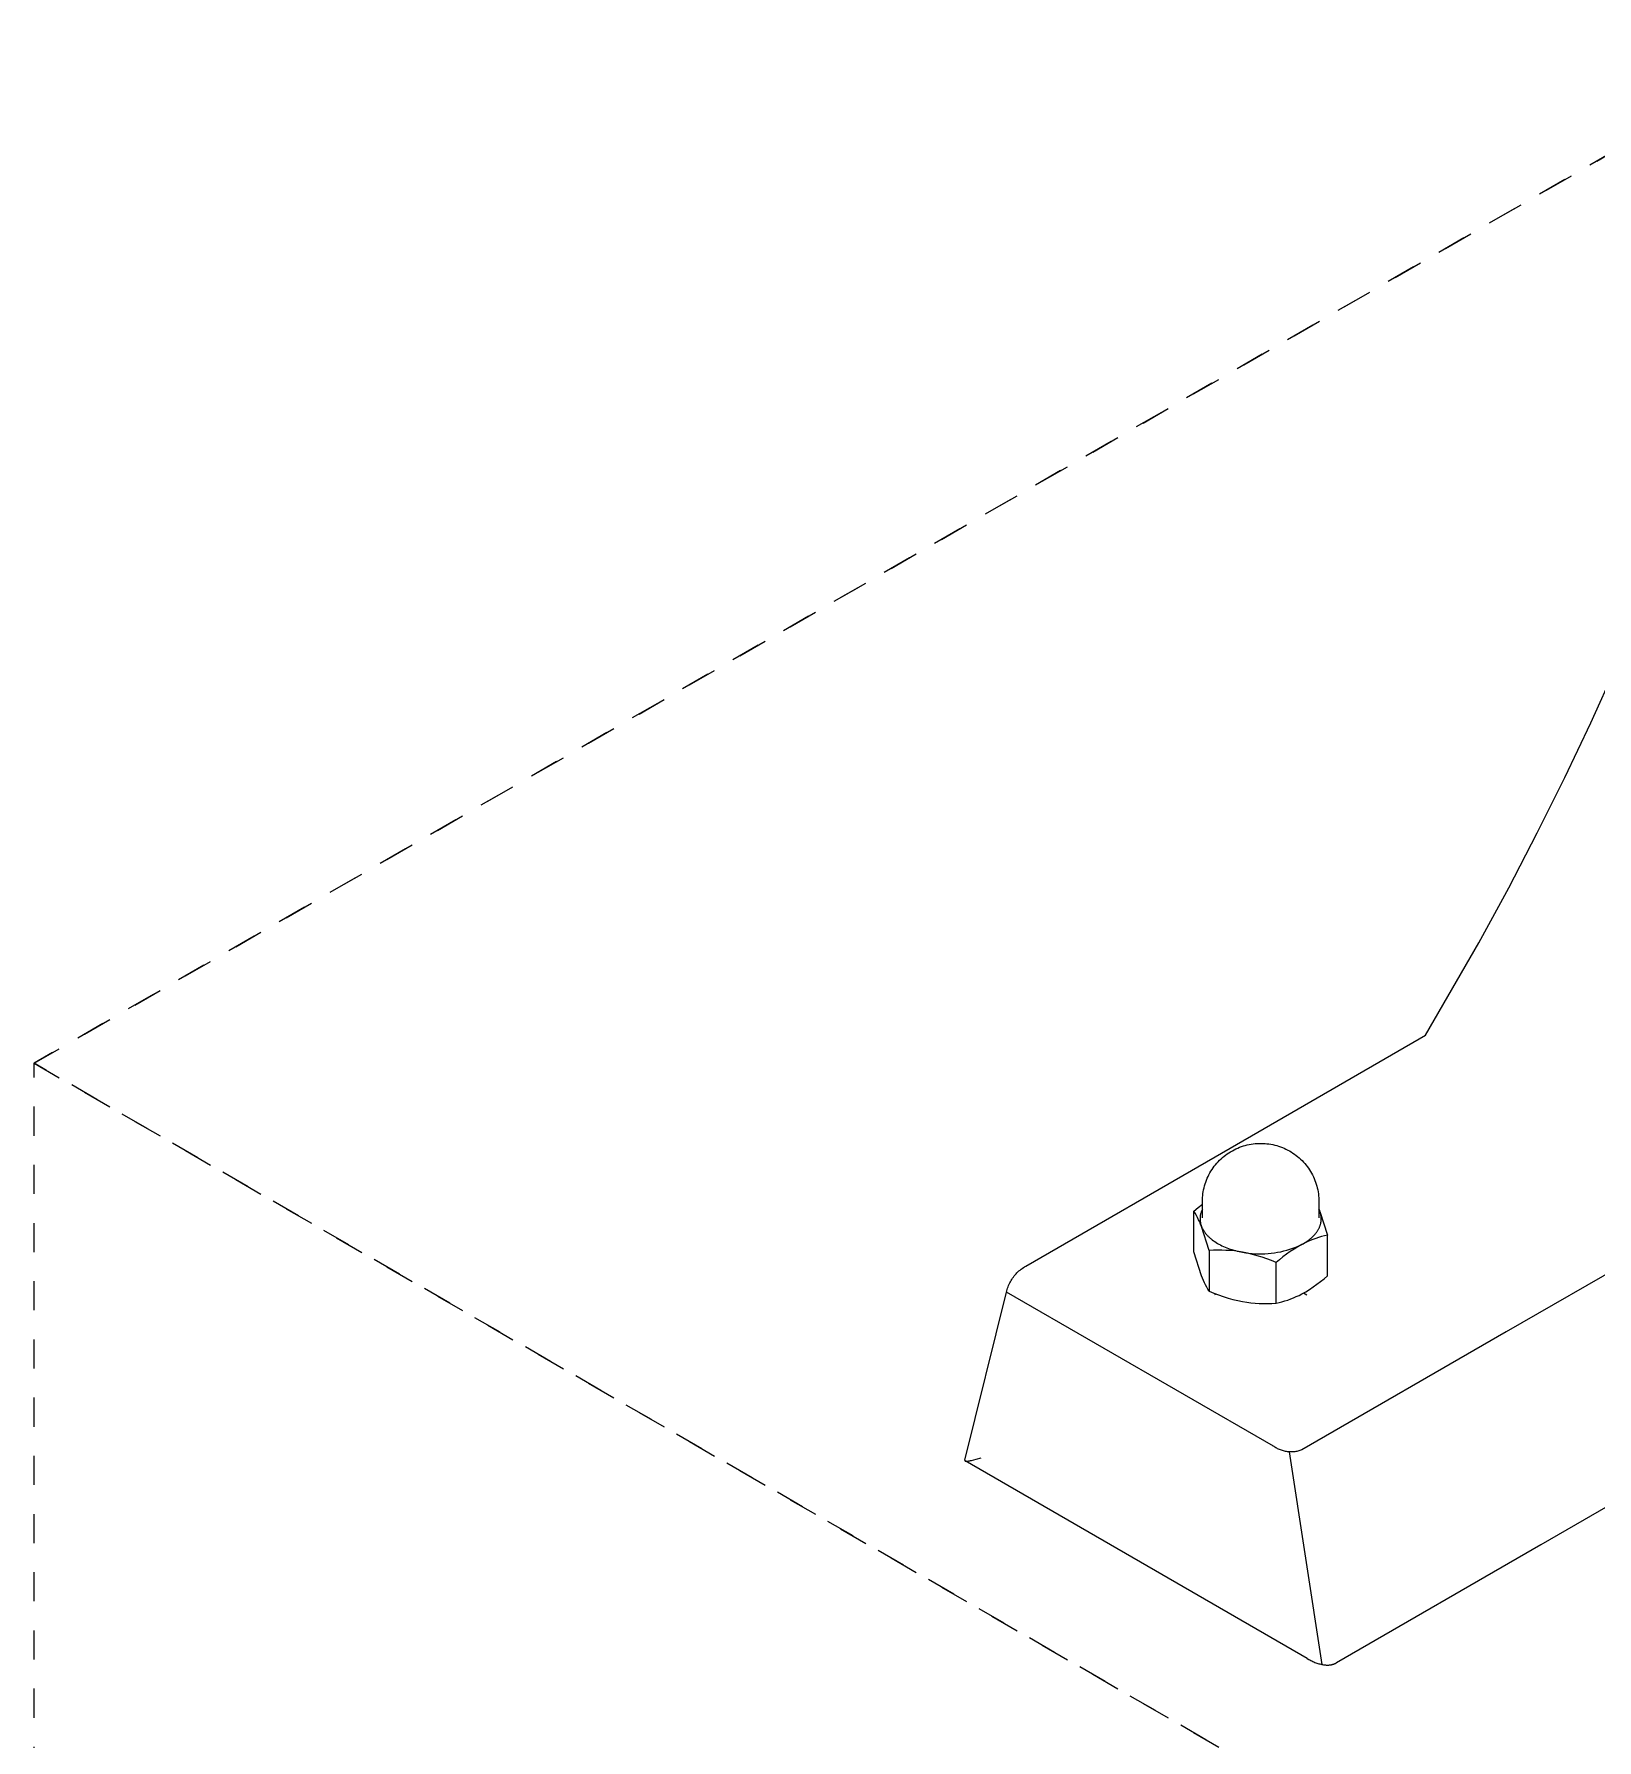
# Model space of a CAD drawing. Header units: inches. Extents: x -9 to 187, y -3 to 135.
# Drawn here: x 164.29 to 169.66, y 32.53 to 38.39 of the extents above; entities that cross this region are included whole.
import ezdxf

# ---------------------------------------------------------------- set-up
doc = ezdxf.new("R2010")
doc.units = ezdxf.units.IN
doc.linetypes.add('HIDDEN', pattern=[1.905, 1.27, -0.635])
doc.layers.add('ZANO_R', color=7, linetype='Continuous', lineweight=0)
doc.layers.add('ZANO_R_przerywana', color=250, linetype='HIDDEN', lineweight=0)

msp = doc.modelspace()

# ---------------------------------------------------------------- linework, layer by layer
at = {"layer": 'ZANO_R'}
for p, q in [((174.93563, 36.35531), (169.46696, 33.19797)), ((169.6383, 36.02289), (169.72411, 36.21267)), ((169.54904, 35.83471), (169.6383, 36.02289)), ((169.45448, 35.64438), (169.54904, 35.83471)), ((169.35645, 35.45581), (169.45448, 35.64438)), ((169.25342, 35.26619), (169.35645, 35.45581)), ((169.07069, 34.94891), (169.25342, 35.26619)), ((168.39904, 34.56114), (169.07069, 34.94891)), ((167.69663, 34.1556), (168.39904, 34.56114)), ((168.36788, 34.52414), (168.373, 34.52872)), ((168.373, 34.52872), (168.37827, 34.53313)), ((168.37827, 34.53313), (168.3837, 34.53735)), ((168.3837, 34.53735), (168.38926, 34.54138)), ((168.38926, 34.54138), (168.39496, 34.54522)), ((168.39496, 34.54522), (168.40079, 34.54886)), ((168.40079, 34.54886), (168.40674, 34.5523)), ((168.40674, 34.5523), (168.4128, 34.55554)), ((168.4128, 34.55554), (168.41898, 34.55856)), ((168.41898, 34.55856), (168.42525, 34.56137)), ((168.42525, 34.56137), (168.43161, 34.56396)), ((168.43161, 34.56396), (168.43806, 34.56634)), ((168.43806, 34.56634), (168.44459, 34.56849)), ((168.44459, 34.56849), (168.45119, 34.57041)), ((168.45119, 34.57041), (168.45785, 34.57211)), ((168.45785, 34.57211), (168.46456, 34.57358)), ((168.46456, 34.57358), (168.47132, 34.57481)), ((168.47132, 34.57481), (168.47812, 34.57582)), ((168.47812, 34.57582), (168.48489, 34.57658)), ((168.48489, 34.57658), (168.49169, 34.57712)), ((168.49169, 34.57712), (168.4985, 34.57742)), ((168.4985, 34.57742), (168.50532, 34.57749)), ((168.50532, 34.57749), (168.51214, 34.57733)), ((168.51214, 34.57733), (168.51894, 34.57694)), ((168.51894, 34.57694), (168.52573, 34.57631)), ((168.52573, 34.57631), (168.5325, 34.57545)), ((168.5325, 34.57545), (168.53923, 34.57437)), ((168.53923, 34.57437), (168.54592, 34.57306)), ((168.54592, 34.57306), (168.55256, 34.57151)), ((168.55256, 34.57151), (168.55915, 34.56975)), ((168.55915, 34.56975), (168.56567, 34.56776)), ((168.56567, 34.56776), (168.57212, 34.56555)), ((168.57212, 34.56555), (168.57849, 34.56312)), ((168.57849, 34.56312), (168.58477, 34.56048)), ((168.58477, 34.56048), (168.59097, 34.55762)), ((168.59097, 34.55762), (168.59706, 34.55455)), ((168.59706, 34.55455), (168.60304, 34.55128)), ((168.60304, 34.55128), (168.60891, 34.54781)), ((168.60891, 34.54781), (168.61465, 34.54414)), ((168.61465, 34.54414), (168.62027, 34.54028)), ((168.62027, 34.54028), (168.62575, 34.53622)), ((168.62575, 34.53622), (168.6311, 34.53198)), ((168.6311, 34.53198), (168.63629, 34.52757)), ((168.63629, 34.52757), (168.64133, 34.52298)), ((168.32331, 34.46363), (168.32638, 34.46978)), ((168.32638, 34.46978), (168.32966, 34.47582)), ((168.32966, 34.47582), (168.33315, 34.48174)), ((168.33315, 34.48174), (168.33683, 34.48754)), ((168.33683, 34.48754), (168.34072, 34.49321)), ((168.34072, 34.49321), (168.34479, 34.49874)), ((168.34479, 34.49874), (168.34905, 34.50414)), ((168.34905, 34.50414), (168.3535, 34.50938)), ((168.3535, 34.50938), (168.35812, 34.51446)), ((168.35812, 34.51446), (168.36292, 34.51938)), ((168.36292, 34.51938), (168.36788, 34.52414)), ((168.64133, 34.52298), (168.64621, 34.51822)), ((168.64621, 34.51822), (168.65093, 34.51329)), ((168.65093, 34.51329), (168.65548, 34.50821)), ((168.65548, 34.50821), (168.65985, 34.50298)), ((168.65985, 34.50298), (168.66404, 34.4976)), ((168.66404, 34.4976), (168.66804, 34.49208)), ((168.66804, 34.49208), (168.67186, 34.48643)), ((168.67186, 34.48643), (168.67548, 34.48065)), ((168.67548, 34.48065), (168.6789, 34.47476)), ((168.6789, 34.47476), (168.68212, 34.46875)), ((168.68212, 34.46875), (168.68513, 34.46263)), ((168.30559, 34.40463), (168.30665, 34.41142)), ((168.30665, 34.41142), (168.30794, 34.41817)), ((168.30794, 34.41817), (168.30946, 34.42487)), ((168.30946, 34.42487), (168.31121, 34.43151)), ((168.31121, 34.43151), (168.31318, 34.4381)), ((168.31318, 34.4381), (168.31539, 34.44461)), ((168.31539, 34.44461), (168.31781, 34.45104)), ((168.31781, 34.45104), (168.32045, 34.45738)), ((168.32045, 34.45738), (168.32331, 34.46363)), ((168.68513, 34.46263), (168.68793, 34.45641)), ((168.68793, 34.45641), (168.69052, 34.45011)), ((168.69052, 34.45011), (168.69288, 34.44375)), ((168.69288, 34.44375), (168.69503, 34.43731)), ((168.69503, 34.43731), (168.69695, 34.43081)), ((168.69695, 34.43081), (168.69866, 34.42425)), ((168.69866, 34.42425), (168.70014, 34.41763)), ((168.70014, 34.41763), (168.70139, 34.41097)), ((168.70139, 34.41097), (168.70242, 34.40426)), ((168.27434, 34.34443), (168.28886, 34.35653)), ((168.28886, 34.35653), (168.30371, 34.36823)), ((168.30371, 34.35138), (168.30262, 34.34918)), ((168.30371, 34.37722), (168.30383, 34.38409)), ((168.30371, 34.32149), (168.30371, 34.37722)), ((168.30383, 34.38409), (168.30418, 34.39096)), ((168.30418, 34.39096), (168.30477, 34.3978)), ((168.30477, 34.3978), (168.30559, 34.40463)), ((168.70242, 34.40426), (168.70322, 34.39753)), ((168.70322, 34.39753), (168.7038, 34.39077)), ((168.7038, 34.39077), (168.70414, 34.384)), ((168.70414, 34.384), (168.70426, 34.37722)), ((168.70426, 34.37722), (168.70426, 34.32149)), ((168.70426, 34.35205), (168.70644, 34.34666)), ((168.70529, 34.34922), (168.70426, 34.35138)), ((168.27434, 34.20474), (168.27434, 34.34443)), ((168.27883, 34.3373), (168.27434, 34.34443)), ((168.28308, 34.33004), (168.27883, 34.3373)), ((168.28711, 34.32264), (168.28308, 34.33004)), ((168.2909, 34.31512), (168.28711, 34.32264)), ((168.29444, 34.30748), (168.2909, 34.31512)), ((168.29775, 34.29974), (168.29444, 34.30748)), ((168.29574, 34.32073), (168.2957, 34.31827)), ((168.2957, 34.31827), (168.29575, 34.31581)), ((168.29586, 34.32318), (168.29574, 34.32073)), ((168.29575, 34.31581), (168.29588, 34.31336)), ((168.29606, 34.32563), (168.29586, 34.32318)), ((168.29588, 34.31336), (168.2961, 34.31091)), ((168.29635, 34.32807), (168.29606, 34.32563)), ((168.2961, 34.31091), (168.2964, 34.30847)), ((168.29672, 34.3305), (168.29635, 34.32807)), ((168.2964, 34.30847), (168.29678, 34.30605)), ((168.29718, 34.33291), (168.29672, 34.3305)), ((168.29678, 34.30605), (168.29725, 34.30364)), ((168.29771, 34.33531), (168.29718, 34.33291)), ((168.29725, 34.30364), (168.2978, 34.30124)), ((168.29833, 34.33769), (168.29771, 34.33531)), ((168.3008, 34.29189), (168.29775, 34.29974)), ((168.2978, 34.30124), (168.29843, 34.29887)), ((168.29903, 34.34004), (168.29833, 34.33769)), ((168.29843, 34.29887), (168.29914, 34.29652)), ((168.29981, 34.34237), (168.29903, 34.34004)), ((168.29914, 34.29652), (168.29993, 34.29419)), ((168.30067, 34.34467), (168.29981, 34.34237)), ((168.29993, 34.29419), (168.3008, 34.29189)), ((168.3016, 34.34694), (168.30067, 34.34467)), ((168.3008, 34.29189), (168.30155, 34.29006)), ((168.32726, 34.20898), (168.3008, 34.29189)), ((168.30262, 34.34918), (168.3016, 34.34694)), ((168.70626, 34.34703), (168.70529, 34.34922)), ((168.70716, 34.34481), (168.70626, 34.34703)), ((168.70655, 34.29038), (168.70733, 34.29234)), ((168.70785, 34.34297), (168.70716, 34.34481)), ((168.70733, 34.29234), (168.70806, 34.29431)), ((168.7085, 34.34112), (168.70785, 34.34297)), ((168.70787, 34.34298), (168.73362, 34.2619)), ((168.70806, 34.29431), (168.70873, 34.29628)), ((168.7091, 34.33926), (168.7085, 34.34112)), ((168.70873, 34.29628), (168.70934, 34.29825)), ((168.70964, 34.33738), (168.7091, 34.33926)), ((168.70934, 34.29825), (168.70989, 34.30023)), ((168.71014, 34.33549), (168.70964, 34.33738)), ((168.70989, 34.30023), (168.71038, 34.30221)), ((168.71059, 34.33358), (168.71014, 34.33549)), ((168.71038, 34.30221), (168.71082, 34.30419)), ((168.71099, 34.33167), (168.71059, 34.33358)), ((168.71082, 34.30419), (168.7112, 34.30618)), ((168.71133, 34.32975), (168.71099, 34.33167)), ((168.7112, 34.30618), (168.71152, 34.30816)), ((168.71162, 34.32782), (168.71133, 34.32975)), ((168.71152, 34.30816), (168.71178, 34.31014)), ((168.71186, 34.32588), (168.71162, 34.32782)), ((168.71178, 34.31014), (168.71199, 34.31212)), ((168.71204, 34.32393), (168.71186, 34.32588)), ((168.71199, 34.31212), (168.71214, 34.3141)), ((168.71217, 34.32198), (168.71204, 34.32393)), ((168.71214, 34.3141), (168.71223, 34.31608)), ((168.71225, 34.32001), (168.71217, 34.32198)), ((168.71223, 34.31608), (168.71227, 34.31805)), ((168.71227, 34.31805), (168.71225, 34.32001)), ((168.30155, 34.29006), (168.30234, 34.28822)), ((168.30234, 34.28822), (168.30319, 34.28639)), ((168.30319, 34.28639), (168.30409, 34.28456)), ((168.30409, 34.28456), (168.30505, 34.28273)), ((168.30505, 34.28273), (168.30606, 34.2809)), ((168.30606, 34.2809), (168.30712, 34.27907)), ((168.30712, 34.27907), (168.30824, 34.27725)), ((168.30824, 34.27725), (168.30941, 34.27544)), ((168.30941, 34.27544), (168.31064, 34.27362)), ((168.31064, 34.27362), (168.31192, 34.27182)), ((168.31192, 34.27182), (168.31326, 34.27002)), ((168.31326, 34.27002), (168.31465, 34.26823)), ((168.31465, 34.26823), (168.3161, 34.26645)), ((168.3161, 34.26645), (168.3176, 34.26468)), ((168.3176, 34.26468), (168.31915, 34.26292)), ((168.31915, 34.26292), (168.32075, 34.26117)), ((168.32075, 34.26117), (168.32241, 34.25943)), ((168.32241, 34.25943), (168.32413, 34.25771)), ((168.32413, 34.25771), (168.32589, 34.25599)), ((168.32589, 34.25599), (168.32771, 34.2543)), ((168.32771, 34.2543), (168.32958, 34.25261)), ((168.32958, 34.25261), (168.33149, 34.25095)), ((168.33149, 34.25095), (168.33346, 34.2493)), ((168.33346, 34.2493), (168.33755, 34.24605)), ((168.33755, 34.24605), (168.34183, 34.24288)), ((168.34183, 34.24288), (168.3463, 34.23979)), ((168.3463, 34.23979), (168.35094, 34.23678)), ((168.35094, 34.23678), (168.35576, 34.23387)), ((168.35576, 34.23387), (168.36074, 34.23105)), ((168.65458, 34.23477), (168.64526, 34.22999)), ((168.64526, 34.22999), (168.65, 34.2326)), ((168.65, 34.2326), (168.65462, 34.23531)), ((168.66405, 34.23926), (168.65458, 34.23477)), ((168.65462, 34.23531), (168.65913, 34.23812)), ((168.65913, 34.23812), (168.6635, 34.24103)), ((168.6635, 34.24103), (168.66775, 34.24405)), ((168.67365, 34.24343), (168.66405, 34.23926)), ((168.66775, 34.24405), (168.67184, 34.24716)), ((168.67184, 34.24716), (168.67578, 34.25036)), ((168.68339, 34.2473), (168.67365, 34.24343)), ((168.67578, 34.25036), (168.67769, 34.252)), ((168.67769, 34.252), (168.67955, 34.25365)), ((168.67955, 34.25365), (168.68137, 34.25533)), ((168.68137, 34.25533), (168.68315, 34.25703)), ((168.68315, 34.25703), (168.68488, 34.25875)), ((168.69324, 34.25086), (168.68339, 34.2473)), ((168.68488, 34.25875), (168.68657, 34.26049)), ((168.68657, 34.26049), (168.6882, 34.26224)), ((168.6882, 34.26224), (168.68979, 34.26402)), ((168.68979, 34.26402), (168.69133, 34.26581)), ((168.69133, 34.26581), (168.69282, 34.26762)), ((168.69282, 34.26762), (168.69426, 34.26945)), ((168.7032, 34.2541), (168.69324, 34.25086)), ((168.69426, 34.26945), (168.69565, 34.27129)), ((168.69565, 34.27129), (168.69699, 34.27314)), ((168.69699, 34.27314), (168.69827, 34.27501)), ((168.69827, 34.27501), (168.6995, 34.2769)), ((168.6995, 34.2769), (168.70067, 34.27879)), ((168.70067, 34.27879), (168.70179, 34.2807)), ((168.70179, 34.2807), (168.70286, 34.28262)), ((168.70286, 34.28262), (168.70387, 34.28454)), ((168.71325, 34.25702), (168.7032, 34.2541)), ((168.70387, 34.28454), (168.70482, 34.28648)), ((168.70482, 34.28648), (168.70571, 34.28843)), ((168.70571, 34.28843), (168.70655, 34.29038)), ((168.7234, 34.25962), (168.71325, 34.25702)), ((168.73362, 34.2619), (168.7234, 34.25962)), ((168.73362, 34.12221), (168.73362, 34.2619)), ((168.3008, 34.12183), (168.27434, 34.20474)), ((168.34164, 34.20986), (168.32726, 34.20898)), ((168.32726, 34.20898), (168.32726, 34.06929)), ((168.35604, 34.2103), (168.34164, 34.20986)), ((168.37045, 34.21029), (168.35604, 34.2103)), ((168.36074, 34.23105), (168.36587, 34.22834)), ((168.36587, 34.22834), (168.37115, 34.22573)), ((168.38484, 34.20983), (168.37045, 34.21029)), ((168.37115, 34.22573), (168.37657, 34.22323)), ((168.37657, 34.22323), (168.38211, 34.22084)), ((168.38211, 34.22084), (168.38776, 34.21856)), ((168.39922, 34.20892), (168.38484, 34.20983)), ((168.38776, 34.21856), (168.39353, 34.2164)), ((168.39353, 34.2164), (168.39938, 34.21436)), ((168.41356, 34.20757), (168.39922, 34.20892)), ((168.39938, 34.21436), (168.40532, 34.21245)), ((168.40532, 34.21245), (168.41133, 34.21065)), ((168.41133, 34.21065), (168.4174, 34.20898)), ((168.42785, 34.20577), (168.41356, 34.20757)), ((168.4174, 34.20898), (168.42352, 34.20743)), ((168.42352, 34.20743), (168.42969, 34.20601)), ((168.44208, 34.20353), (168.42785, 34.20577)), ((168.42969, 34.20601), (168.43588, 34.20471)), ((168.43588, 34.20471), (168.44208, 34.20353)), ((168.44208, 34.20353), (168.45289, 34.20166)), ((168.45894, 34.20003), (168.44208, 34.20353)), ((168.45289, 34.20166), (168.46375, 34.20016)), ((168.47568, 34.19598), (168.45894, 34.20003)), ((168.46375, 34.20016), (168.47466, 34.19901)), ((168.47466, 34.19901), (168.4856, 34.19823)), ((168.49227, 34.19138), (168.47568, 34.19598)), ((168.4856, 34.19823), (168.49656, 34.19782)), ((168.50871, 34.18626), (168.49227, 34.19138)), ((168.49656, 34.19782), (168.50753, 34.19778)), ((168.50753, 34.19778), (168.51849, 34.1981)), ((168.52497, 34.1806), (168.50871, 34.18626)), ((168.51849, 34.1981), (168.52943, 34.19878)), ((168.54104, 34.17441), (168.52497, 34.1806)), ((168.52943, 34.19878), (168.54035, 34.19984)), ((168.54035, 34.19984), (168.55122, 34.20125)), ((168.55691, 34.16771), (168.54104, 34.17441)), ((168.55122, 34.20125), (168.56205, 34.20303)), ((168.56867, 34.17776), (168.55691, 34.16771)), ((168.56205, 34.20303), (168.5728, 34.20517)), ((168.58074, 34.18744), (168.56867, 34.17776)), ((168.5728, 34.20517), (168.58348, 34.20767)), ((168.59311, 34.19674), (168.58074, 34.18744)), ((168.58348, 34.20767), (168.59407, 34.21052)), ((168.60575, 34.20566), (168.59311, 34.19674)), ((168.59407, 34.21052), (168.60456, 34.21373)), ((168.60456, 34.21373), (168.61493, 34.21728)), ((168.61867, 34.21417), (168.60575, 34.20566)), ((168.61493, 34.21728), (168.62518, 34.22118)), ((168.63185, 34.22229), (168.61867, 34.21417)), ((168.62518, 34.22118), (168.6353, 34.22542)), ((168.64526, 34.22999), (168.63185, 34.22229)), ((168.6353, 34.22542), (168.64526, 34.22999)), ((169.84805, 34.21808), (169.34798, 33.92937)), ((167.6516, 34.11405), (167.65437, 34.1179)), ((167.65437, 34.1179), (167.65727, 34.12166)), ((167.65727, 34.12166), (167.6603, 34.12532)), ((167.6603, 34.12532), (167.66345, 34.12888)), ((167.66345, 34.12888), (167.66672, 34.13233)), ((167.66672, 34.13233), (167.6701, 34.13567)), ((167.6701, 34.13567), (167.67359, 34.13889)), ((167.67359, 34.13889), (167.67719, 34.14199)), ((167.67719, 34.14199), (167.68089, 34.14497)), ((167.68089, 34.14497), (167.68469, 34.14783)), ((167.68469, 34.14783), (167.68858, 34.15055)), ((167.68858, 34.15055), (167.69256, 34.15314)), ((167.69256, 34.15314), (167.69663, 34.1556)), ((168.30386, 34.11398), (168.3008, 34.12183)), ((168.55691, 34.02803), (168.55691, 34.16771)), ((168.72186, 34.11217), (168.73362, 34.12221)), ((167.48724, 33.48835), (167.63032, 34.06664)), ((167.63032, 34.06664), (167.63151, 34.07123)), ((168.54779, 33.53694), (167.63032, 34.06664)), ((167.63151, 34.07123), (167.63286, 34.07579)), ((167.63286, 34.07579), (167.63436, 34.0803)), ((167.63436, 34.0803), (167.63601, 34.08475)), ((167.63601, 34.08475), (167.63781, 34.08915)), ((167.63781, 34.08915), (167.63975, 34.09349)), ((167.63975, 34.09349), (167.64184, 34.09775)), ((167.64184, 34.09775), (167.64407, 34.10195)), ((167.64407, 34.10195), (167.64645, 34.10606)), ((167.64645, 34.10606), (167.64895, 34.1101)), ((167.64895, 34.1101), (167.6516, 34.11405)), ((168.30716, 34.10624), (168.30386, 34.11398)), ((168.31071, 34.0986), (168.30716, 34.10624)), ((168.3145, 34.09108), (168.31071, 34.0986)), ((168.31852, 34.08368), (168.3145, 34.09108)), ((168.32278, 34.07642), (168.31852, 34.08368)), ((168.32726, 34.06929), (168.32278, 34.07642)), ((168.32726, 34.06929), (168.34313, 34.06259)), ((168.34313, 34.06259), (168.3592, 34.05641)), ((168.35067, 34.05977), (168.34537, 34.05672)), ((168.63595, 34.05515), (168.64526, 34.05993)), ((168.64526, 34.05993), (168.65868, 34.06763)), ((168.65131, 34.06323), (168.66259, 34.05672)), ((168.65868, 34.06763), (168.67186, 34.07575)), ((168.67186, 34.07575), (168.68477, 34.08427)), ((168.68477, 34.08427), (168.69742, 34.09318)), ((168.69742, 34.09318), (168.70979, 34.10249)), ((168.70979, 34.10249), (168.72186, 34.11217)), ((168.3592, 34.05641), (168.37546, 34.05075)), ((168.37546, 34.05075), (168.3919, 34.04562)), ((168.3919, 34.04562), (168.40849, 34.04103)), ((168.40849, 34.04103), (168.42523, 34.03697)), ((168.42523, 34.03697), (168.44208, 34.03347)), ((168.44208, 34.03347), (168.45631, 34.03123)), ((168.45631, 34.03123), (168.47061, 34.02943)), ((168.47061, 34.02943), (168.48495, 34.02808)), ((168.48495, 34.02808), (168.49933, 34.02717)), ((168.49933, 34.02717), (168.51372, 34.02671)), ((168.51372, 34.02671), (168.52813, 34.0267)), ((168.52813, 34.0267), (168.54253, 34.02714)), ((168.54253, 34.02714), (168.55691, 34.02803)), ((168.55691, 34.02803), (168.56713, 34.0303)), ((168.56713, 34.0303), (168.57727, 34.0329)), ((168.57727, 34.0329), (168.58733, 34.03582)), ((168.58733, 34.03582), (168.59729, 34.03907)), ((168.59729, 34.03907), (168.60714, 34.04262)), ((168.60714, 34.04262), (168.61687, 34.04649)), ((168.61687, 34.04649), (168.62648, 34.05067)), ((168.62648, 34.05067), (168.63595, 34.05515)), ((169.34798, 33.92937), (168.64557, 33.52383)), ((168.55012, 33.53522), (168.5472, 33.53727)), ((168.5531, 33.53326), (168.55012, 33.53522)), ((168.55615, 33.53141), (168.5531, 33.53326)), ((168.55926, 33.52966), (168.55615, 33.53141)), ((168.56243, 33.52802), (168.55926, 33.52966)), ((167.48716, 33.48788), (167.48715, 33.48781)), ((167.48715, 33.48781), (167.48715, 33.48773)), ((167.48715, 33.48773), (167.48715, 33.48766)), ((167.48715, 33.48766), (167.48715, 33.48759)), ((167.48715, 33.48759), (167.48716, 33.48752)), ((167.48717, 33.48803), (167.48716, 33.48796)), ((167.48716, 33.48796), (167.48716, 33.48788)), ((167.48716, 33.48752), (167.48716, 33.48748)), ((167.48716, 33.48748), (167.48717, 33.48745)), ((167.48718, 33.48811), (167.48717, 33.48803)), ((167.48717, 33.48745), (167.48717, 33.48741)), ((167.48717, 33.48741), (167.48718, 33.48738)), ((167.4872, 33.48819), (167.48718, 33.48811)), ((167.48718, 33.48738), (167.48718, 33.48735)), ((167.48718, 33.48735), (167.48719, 33.48731)), ((167.48719, 33.48731), (167.4872, 33.48728)), ((167.48722, 33.48827), (167.4872, 33.48819)), ((167.4872, 33.48728), (167.4872, 33.48725)), ((167.4872, 33.48725), (167.48721, 33.48722)), ((167.48721, 33.48722), (167.48722, 33.48718)), ((167.48723, 33.48835), (167.48722, 33.48827)), ((167.48722, 33.48718), (167.48723, 33.48714)), ((167.48723, 33.48714), (167.48725, 33.48709)), ((167.48725, 33.48709), (167.48727, 33.48704)), ((167.48727, 33.48704), (167.48728, 33.48699)), ((167.48728, 33.48699), (167.4873, 33.48695)), ((167.4873, 33.48695), (167.48732, 33.4869)), ((167.48732, 33.4869), (167.48735, 33.48686)), ((167.48735, 33.48686), (167.48737, 33.48681)), ((167.48737, 33.48681), (167.48739, 33.48677)), ((167.48739, 33.48677), (167.48742, 33.48673)), ((167.48742, 33.48673), (167.48745, 33.48669)), ((167.48745, 33.48669), (167.48747, 33.48665)), ((167.48747, 33.48665), (167.4875, 33.4866)), ((167.4875, 33.4866), (167.48753, 33.48656)), ((167.48753, 33.48656), (167.48756, 33.48652)), ((167.48756, 33.48652), (167.4876, 33.48649)), ((167.4876, 33.48649), (167.48763, 33.48645)), ((167.48763, 33.48645), (167.48767, 33.48641)), ((167.48767, 33.48641), (167.4877, 33.48637)), ((167.4877, 33.48637), (167.48774, 33.48634)), ((167.48774, 33.48634), (167.48778, 33.4863)), ((167.48778, 33.4863), (167.48782, 33.48626)), ((167.48782, 33.48626), (167.48786, 33.48623)), ((167.48786, 33.48623), (167.4879, 33.48619)), ((167.4879, 33.48619), (167.48795, 33.48616)), ((167.48795, 33.48616), (167.48799, 33.48613)), ((167.48799, 33.48613), (167.48804, 33.48609)), ((167.48804, 33.48609), (167.48809, 33.48606)), ((167.48809, 33.48606), (167.48814, 33.48603)), ((167.48814, 33.48603), (167.48819, 33.486)), ((167.48819, 33.486), (167.48824, 33.48597)), ((167.48824, 33.48597), (167.48829, 33.48594)), ((167.48829, 33.48594), (167.48839, 33.48588)), ((168.66419, 32.80703), (167.48829, 33.48594)), ((167.48839, 33.48588), (167.48851, 33.48583)), ((167.48851, 33.48583), (167.48862, 33.48577)), ((167.48862, 33.48577), (167.48874, 33.48572)), ((167.48874, 33.48572), (167.48887, 33.48567)), ((167.48887, 33.48567), (167.489, 33.48563)), ((167.489, 33.48563), (167.48913, 33.48558)), ((167.48913, 33.48558), (167.48927, 33.48554)), ((167.48927, 33.48554), (167.48941, 33.4855)), ((167.48941, 33.4855), (167.48956, 33.48546)), ((167.48956, 33.48546), (167.48971, 33.48542)), ((167.48971, 33.48542), (167.48986, 33.48539)), ((167.48986, 33.48539), (167.49019, 33.48533)), ((167.49019, 33.48533), (167.49053, 33.48528)), ((167.49053, 33.48528), (167.4909, 33.48523)), ((167.4909, 33.48523), (167.4913, 33.48519)), ((167.4913, 33.48519), (167.49172, 33.48516)), ((167.49172, 33.48516), (167.49215, 33.48513)), ((167.49215, 33.48513), (167.4926, 33.48512)), ((167.4926, 33.48512), (167.49306, 33.48512)), ((167.49306, 33.48512), (167.49404, 33.48513)), ((167.49404, 33.48513), (167.49509, 33.48518)), ((167.49509, 33.48518), (167.4962, 33.48527)), ((167.4962, 33.48527), (167.49737, 33.48538)), ((167.49737, 33.48538), (167.4986, 33.48553)), ((167.4986, 33.48553), (167.50132, 33.48592)), ((167.50132, 33.48592), (167.50427, 33.48643)), ((167.50427, 33.48643), (167.50744, 33.48707)), ((167.50744, 33.48707), (167.51082, 33.48782)), ((167.51082, 33.48782), (167.51816, 33.48963)), ((167.51816, 33.48963), (167.52625, 33.49186)), ((167.52625, 33.49186), (167.54379, 33.49725)), ((168.56565, 33.52649), (168.56243, 33.52802)), ((168.56893, 33.52507), (168.56565, 33.52649)), ((168.57225, 33.52376), (168.56893, 33.52507)), ((168.57561, 33.52257), (168.57225, 33.52376)), ((168.57901, 33.52149), (168.57561, 33.52257)), ((168.58244, 33.52053), (168.57901, 33.52149)), ((168.58591, 33.51969), (168.58244, 33.52053)), ((168.5894, 33.51897), (168.58591, 33.51969)), ((168.59292, 33.51836), (168.5894, 33.51897)), ((168.59646, 33.51788), (168.59292, 33.51836)), ((168.6, 33.51752), (168.59646, 33.51788)), ((168.60356, 33.51728), (168.6, 33.51752)), ((168.60149, 33.51696), (168.71414, 32.78665)), ((168.60713, 33.51716), (168.60356, 33.51728)), ((168.6107, 33.51716), (168.60713, 33.51716)), ((168.61426, 33.51729), (168.6107, 33.51716)), ((168.61782, 33.51754), (168.61426, 33.51729)), ((168.62137, 33.5179), (168.61782, 33.51754)), ((168.6249, 33.51839), (168.62137, 33.5179)), ((168.62842, 33.519), (168.6249, 33.51839)), ((168.63191, 33.51973), (168.62842, 33.519)), ((168.63538, 33.52058), (168.63191, 33.51973)), ((168.63881, 33.52155), (168.63538, 33.52058)), ((168.64221, 33.52263), (168.63881, 33.52155)), ((168.64557, 33.52383), (168.64221, 33.52263)), ((169.46696, 33.19797), (168.76455, 32.79244)), ((168.66422, 32.80703), (168.66952, 32.80399)), ((168.66952, 32.80399), (168.67289, 32.80216)), ((168.67289, 32.80216), (168.67628, 32.80039)), ((168.67628, 32.80039), (168.67972, 32.79868)), ((168.67972, 32.79868), (168.68318, 32.79705)), ((168.68318, 32.79705), (168.68668, 32.7955)), ((168.68668, 32.7955), (168.69022, 32.79402)), ((168.69022, 32.79402), (168.69378, 32.79262)), ((168.69378, 32.79262), (168.69703, 32.79143)), ((168.69703, 32.79143), (168.70031, 32.79032)), ((168.70031, 32.79032), (168.70361, 32.78929)), ((168.70361, 32.78929), (168.70694, 32.78835)), ((168.70694, 32.78835), (168.71029, 32.7875)), ((168.71029, 32.7875), (168.71366, 32.78675)), ((168.71366, 32.78675), (168.71706, 32.7861)), ((168.71706, 32.7861), (168.72047, 32.78556)), ((168.72047, 32.78556), (168.72347, 32.78518)), ((168.72347, 32.78518), (168.72649, 32.7849)), ((168.72649, 32.7849), (168.7295, 32.78472)), ((168.7295, 32.78472), (168.73101, 32.78467)), ((168.73101, 32.78467), (168.73253, 32.78464)), ((168.73253, 32.78464), (168.73404, 32.78464)), ((168.73404, 32.78464), (168.73555, 32.78468)), ((168.73555, 32.78468), (168.73705, 32.78474)), ((168.73705, 32.78474), (168.73856, 32.78483)), ((168.73856, 32.78483), (168.74006, 32.78495)), ((168.74006, 32.78495), (168.74157, 32.78511)), ((168.74157, 32.78511), (168.74306, 32.7853)), ((168.74306, 32.7853), (168.74456, 32.78552)), ((168.74456, 32.78552), (168.74587, 32.78574)), ((168.74587, 32.78574), (168.74717, 32.78599)), ((168.74717, 32.78599), (168.74848, 32.78626)), ((168.74848, 32.78626), (168.74977, 32.78657)), ((168.74977, 32.78657), (168.75106, 32.7869)), ((168.75106, 32.7869), (168.75234, 32.78726)), ((168.75234, 32.78726), (168.75362, 32.78764)), ((168.75362, 32.78764), (168.75488, 32.78806)), ((168.75488, 32.78806), (168.75613, 32.7885)), ((168.75613, 32.7885), (168.75737, 32.78898)), ((168.75737, 32.78898), (168.75861, 32.78948)), ((168.75861, 32.78948), (168.75982, 32.79001)), ((168.75982, 32.79001), (168.76103, 32.79057)), ((168.76103, 32.79057), (168.76222, 32.79116)), ((168.76222, 32.79116), (168.76339, 32.79179)), ((168.76339, 32.79179), (168.76455, 32.79244))]:
    msp.add_line(p, q, dxfattribs=at)
at = {"layer": 'ZANO_R_przerywana', "ltscale": 0.05}
for p, q in [((164.28952, 34.85282), (170.41482, 38.38926)), ((170.41482, 38.38926), (164.28952, 34.85282)), ((164.28952, 27.00373), (164.28952, 34.85282)), ((171.08704, 30.92828), (164.28952, 34.85282)), ((164.28952, 27.00373), (164.28952, 34.85282)), ((164.28952, 34.85282), (171.08704, 30.92828))]:
    msp.add_line(p, q, dxfattribs=at)

doc.saveas('drawing.dxf')
